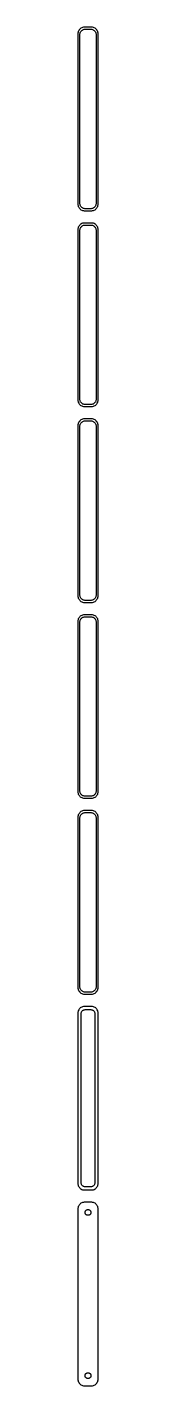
# Model space of a CAD drawing. Header units: metres. Extents: x -8 to 8, y 2093 to 4243.
# Drawn here: x -8 to 8, y 2093 to 3091 of the extents above; entities that cross this region are included whole.
import ezdxf

# ---------------------------------------------------------------- set-up
doc = ezdxf.new("R2010")
doc.units = ezdxf.units.M

msp = doc.modelspace()

# ---------------------------------------------------------------- linework, layer by layer
for p, q in [((-7.46057, 3087.13), (-7.5, 3086.5)), ((-7.34291, 3087.74), (-7.46057, 3087.13)), ((-7.14888, 3088.34), (-7.34291, 3087.74)), ((-6.88153, 3088.91), (-7.14888, 3088.34)), ((-6.54507, 3089.44), (-6.88153, 3088.91)), ((-6.14484, 3089.92), (-6.54507, 3089.44)), ((-5.68712, 3090.35), (-6.14484, 3089.92)), ((-5.96844, 3086.5), (-5.87433, 3086.99)), ((-5.87433, 3086.99), (-5.7191, 3087.47)), ((-5.7191, 3087.47), (-5.50522, 3087.93)), ((-5.17912, 3090.72), (-5.68712, 3090.35)), ((-5.50522, 3087.93), (-5.23605, 3088.35)), ((-5.23605, 3088.35), (-4.91586, 3088.74)), ((-4.62889, 3091.02), (-5.17912, 3090.72)), ((-4.91586, 3088.74), (-4.54968, 3089.08)), ((-4.04507, 3091.26), (-4.62889, 3091.02)), ((-4.54968, 3089.08), (-4.1433, 3089.38)), ((-4.1433, 3089.38), (-3.70311, 3089.62)), ((-3.4369, 3091.41), (-4.04507, 3091.26)), ((-3.70311, 3089.62), (-3.23605, 3089.8)), ((-2.81395, 3091.49), (-3.4369, 3091.41)), ((-3.23605, 3089.8), (-2.74951, 3089.93)), ((2.81395, 3091.49), (-2.81395, 3091.49)), ((-2.74951, 3089.93), (-2.25116, 3089.99)), ((-2.25116, 3089.99), (2.25116, 3089.99)), ((2.25116, 3089.99), (2.74951, 3089.93)), ((2.74951, 3089.93), (3.23605, 3089.8)), ((3.4369, 3091.41), (2.81395, 3091.49)), ((3.23605, 3089.8), (3.70311, 3089.62)), ((4.04507, 3091.26), (3.4369, 3091.41)), ((3.70311, 3089.62), (4.1433, 3089.38)), ((4.62889, 3091.02), (4.04507, 3091.26)), ((4.1433, 3089.38), (4.54968, 3089.08)), ((4.54968, 3089.08), (4.91586, 3088.74)), ((5.17912, 3090.72), (4.62889, 3091.02)), ((4.91586, 3088.74), (5.23605, 3088.35)), ((5.68712, 3090.35), (5.17912, 3090.72)), ((5.23605, 3088.35), (5.50522, 3087.93)), ((5.50522, 3087.93), (5.7191, 3087.47)), ((6.14484, 3089.92), (5.68712, 3090.35)), ((5.7191, 3087.47), (5.87433, 3086.99)), ((5.87433, 3086.99), (5.96844, 3086.5)), ((6.54507, 3089.44), (6.14484, 3089.92)), ((6.88153, 3088.91), (6.54507, 3089.44)), ((7.14888, 3088.34), (6.88153, 3088.91)), ((7.34291, 3087.74), (7.14888, 3088.34)), ((7.46057, 3087.13), (7.34291, 3087.74)), ((7.5, 3086.5), (7.46057, 3087.13)), ((-7.5, 3086.5), (-7.5, 2961.5)), ((-6, 3086), (-5.96844, 3086.5)), ((-6, 2962), (-6, 3086)), ((5.96844, 3086.5), (6, 3086)), ((6, 3086), (6, 2962)), ((7.5, 2961.5), (7.5, 3086.5)), ((-7.5, 2961.5), (-7.46057, 2960.87)), ((-7.46057, 2960.87), (-7.34291, 2960.26)), ((-7.34291, 2960.26), (-7.14888, 2959.66)), ((-7.14888, 2959.66), (-6.88153, 2959.09)), ((-6.88153, 2959.09), (-6.54507, 2958.56)), ((-6.54507, 2958.56), (-6.14484, 2958.08)), ((-6.14484, 2958.08), (-5.68712, 2957.65)), ((-5.96844, 2961.5), (-6, 2962)), ((-5.87433, 2961.01), (-5.96844, 2961.5)), ((-5.7191, 2960.53), (-5.87433, 2961.01)), ((-5.50522, 2960.07), (-5.7191, 2960.53)), ((-5.68712, 2957.65), (-5.17912, 2957.28)), ((-5.23605, 2959.65), (-5.50522, 2960.07)), ((-4.91586, 2959.26), (-5.23605, 2959.65)), ((-5.17912, 2957.28), (-4.62889, 2956.98)), ((-4.54968, 2958.92), (-4.91586, 2959.26)), ((-4.1433, 2958.62), (-4.54968, 2958.92)), ((-3.70311, 2958.38), (-4.1433, 2958.62)), ((-3.23605, 2958.2), (-3.70311, 2958.38)), ((-2.74951, 2958.07), (-3.23605, 2958.2)), ((-2.25116, 2958.01), (-2.74951, 2958.07)), ((2.25116, 2958.01), (-2.25116, 2958.01)), ((2.74951, 2958.07), (2.25116, 2958.01)), ((3.23605, 2958.2), (2.74951, 2958.07)), ((3.70311, 2958.38), (3.23605, 2958.2)), ((4.1433, 2958.62), (3.70311, 2958.38)), ((4.54968, 2958.92), (4.1433, 2958.62)), ((4.91586, 2959.26), (4.54968, 2958.92)), ((4.62889, 2956.98), (5.17912, 2957.28)), ((5.23605, 2959.65), (4.91586, 2959.26)), ((5.17912, 2957.28), (5.68712, 2957.65)), ((5.50522, 2960.07), (5.23605, 2959.65)), ((5.7191, 2960.53), (5.50522, 2960.07)), ((5.68712, 2957.65), (6.14484, 2958.08)), ((5.87433, 2961.01), (5.7191, 2960.53)), ((5.96844, 2961.5), (5.87433, 2961.01)), ((6, 2962), (5.96844, 2961.5)), ((6.14484, 2958.08), (6.54507, 2958.56)), ((6.54507, 2958.56), (6.88153, 2959.09)), ((6.88153, 2959.09), (7.14888, 2959.66)), ((7.14888, 2959.66), (7.34291, 2960.26)), ((7.34291, 2960.26), (7.46057, 2960.87)), ((7.46057, 2960.87), (7.5, 2961.5)), ((-4.62889, 2947.02), (-5.17912, 2946.72)), ((-4.62889, 2956.98), (-4.04507, 2956.74)), ((-4.04507, 2947.26), (-4.62889, 2947.02)), ((-4.04507, 2956.74), (-3.4369, 2956.59)), ((-3.4369, 2947.41), (-4.04507, 2947.26)), ((-3.4369, 2956.59), (-2.81395, 2956.51)), ((-2.81395, 2947.49), (-3.4369, 2947.41)), ((-2.81395, 2956.51), (2.81395, 2956.51)), ((2.81395, 2947.49), (-2.81395, 2947.49)), ((2.81395, 2956.51), (3.4369, 2956.59)), ((3.4369, 2947.41), (2.81395, 2947.49)), ((3.4369, 2956.59), (4.04507, 2956.74)), ((4.04507, 2947.26), (3.4369, 2947.41)), ((4.04507, 2956.74), (4.62889, 2956.98)), ((4.62889, 2947.02), (4.04507, 2947.26)), ((5.17912, 2946.72), (4.62889, 2947.02)), ((-7.46057, 2943.13), (-7.5, 2942.5)), ((-7.5, 2942.5), (-7.5, 2817.5)), ((-7.34291, 2943.74), (-7.46057, 2943.13)), ((-7.14888, 2944.34), (-7.34291, 2943.74)), ((-6.88153, 2944.91), (-7.14888, 2944.34)), ((-6.54507, 2945.44), (-6.88153, 2944.91)), ((-6.14484, 2945.92), (-6.54507, 2945.44)), ((-5.68712, 2946.35), (-6.14484, 2945.92)), ((-6, 2942), (-5.96844, 2942.5)), ((-6, 2818), (-6, 2942)), ((-5.96844, 2942.5), (-5.87433, 2942.99)), ((-5.87433, 2942.99), (-5.7191, 2943.47)), ((-5.7191, 2943.47), (-5.50522, 2943.93)), ((-5.17912, 2946.72), (-5.68712, 2946.35)), ((-5.50522, 2943.93), (-5.23605, 2944.35)), ((-5.23605, 2944.35), (-4.91586, 2944.74)), ((-4.91586, 2944.74), (-4.54968, 2945.08)), ((-4.54968, 2945.08), (-4.1433, 2945.38)), ((-4.1433, 2945.38), (-3.70311, 2945.62)), ((-3.70311, 2945.62), (-3.23605, 2945.8)), ((-3.23605, 2945.8), (-2.74951, 2945.93)), ((-2.74951, 2945.93), (-2.25116, 2945.99)), ((-2.25116, 2945.99), (2.25116, 2945.99)), ((2.25116, 2945.99), (2.74951, 2945.93)), ((2.74951, 2945.93), (3.23605, 2945.8)), ((3.23605, 2945.8), (3.70311, 2945.62)), ((3.70311, 2945.62), (4.1433, 2945.38)), ((4.1433, 2945.38), (4.54968, 2945.08)), ((4.54968, 2945.08), (4.91586, 2944.74)), ((4.91586, 2944.74), (5.23605, 2944.35)), ((5.68712, 2946.35), (5.17912, 2946.72)), ((5.23605, 2944.35), (5.50522, 2943.93)), ((5.50522, 2943.93), (5.7191, 2943.47)), ((6.14484, 2945.92), (5.68712, 2946.35)), ((5.7191, 2943.47), (5.87433, 2942.99)), ((5.87433, 2942.99), (5.96844, 2942.5)), ((5.96844, 2942.5), (6, 2942)), ((6, 2942), (6, 2818)), ((6.54507, 2945.44), (6.14484, 2945.92)), ((6.88153, 2944.91), (6.54507, 2945.44)), ((7.14888, 2944.34), (6.88153, 2944.91)), ((7.34291, 2943.74), (7.14888, 2944.34)), ((7.46057, 2943.13), (7.34291, 2943.74)), ((7.5, 2942.5), (7.46057, 2943.13)), ((7.5, 2817.5), (7.5, 2942.5)), ((-7.5, 2817.5), (-7.46057, 2816.87)), ((-5.96844, 2817.5), (-6, 2818)), ((-5.87433, 2817.01), (-5.96844, 2817.5)), ((5.96844, 2817.5), (5.87433, 2817.01)), ((6, 2818), (5.96844, 2817.5)), ((7.46057, 2816.87), (7.5, 2817.5)), ((-7.46057, 2816.87), (-7.34291, 2816.26)), ((-7.34291, 2816.26), (-7.14888, 2815.66)), ((-7.14888, 2815.66), (-6.88153, 2815.09)), ((-6.88153, 2815.09), (-6.54507, 2814.56)), ((-6.54507, 2814.56), (-6.14484, 2814.08)), ((-6.14484, 2814.08), (-5.68712, 2813.65)), ((-5.7191, 2816.53), (-5.87433, 2817.01)), ((-5.50522, 2816.07), (-5.7191, 2816.53)), ((-5.68712, 2813.65), (-5.17912, 2813.28)), ((-5.23605, 2815.65), (-5.50522, 2816.07)), ((-4.91586, 2815.26), (-5.23605, 2815.65)), ((-5.17912, 2813.28), (-4.62889, 2812.98)), ((-4.54968, 2814.92), (-4.91586, 2815.26)), ((-4.62889, 2812.98), (-4.04507, 2812.74)), ((-4.1433, 2814.62), (-4.54968, 2814.92)), ((-3.70311, 2814.38), (-4.1433, 2814.62)), ((-4.04507, 2812.74), (-3.4369, 2812.59)), ((-3.23605, 2814.2), (-3.70311, 2814.38)), ((-3.4369, 2812.59), (-2.81395, 2812.51)), ((-2.74951, 2814.07), (-3.23605, 2814.2)), ((-2.81395, 2812.51), (2.81395, 2812.51)), ((-2.25116, 2814.01), (-2.74951, 2814.07)), ((2.25116, 2814.01), (-2.25116, 2814.01)), ((2.74951, 2814.07), (2.25116, 2814.01)), ((3.23605, 2814.2), (2.74951, 2814.07)), ((2.81395, 2812.51), (3.4369, 2812.59)), ((3.70311, 2814.38), (3.23605, 2814.2)), ((3.4369, 2812.59), (4.04507, 2812.74)), ((4.1433, 2814.62), (3.70311, 2814.38)), ((4.04507, 2812.74), (4.62889, 2812.98)), ((4.54968, 2814.92), (4.1433, 2814.62)), ((4.91586, 2815.26), (4.54968, 2814.92)), ((4.62889, 2812.98), (5.17912, 2813.28)), ((5.23605, 2815.65), (4.91586, 2815.26)), ((5.17912, 2813.28), (5.68712, 2813.65)), ((5.50522, 2816.07), (5.23605, 2815.65)), ((5.7191, 2816.53), (5.50522, 2816.07)), ((5.68712, 2813.65), (6.14484, 2814.08)), ((5.87433, 2817.01), (5.7191, 2816.53)), ((6.14484, 2814.08), (6.54507, 2814.56)), ((6.54507, 2814.56), (6.88153, 2815.09)), ((6.88153, 2815.09), (7.14888, 2815.66)), ((7.14888, 2815.66), (7.34291, 2816.26)), ((7.34291, 2816.26), (7.46057, 2816.87)), ((-7.46057, 2799.13), (-7.5, 2798.5)), ((-7.5, 2798.5), (-7.5, 2673.5)), ((-7.34291, 2799.74), (-7.46057, 2799.13)), ((-7.14888, 2800.34), (-7.34291, 2799.74)), ((-6.88153, 2800.91), (-7.14888, 2800.34)), ((-6.54507, 2801.44), (-6.88153, 2800.91)), ((-6.14484, 2801.92), (-6.54507, 2801.44)), ((-5.68712, 2802.35), (-6.14484, 2801.92)), ((-6, 2798), (-5.96844, 2798.5)), ((-6, 2674), (-6, 2798)), ((-5.96844, 2798.5), (-5.87433, 2798.99)), ((-5.87433, 2798.99), (-5.7191, 2799.47)), ((-5.7191, 2799.47), (-5.50522, 2799.93)), ((-5.17912, 2802.72), (-5.68712, 2802.35)), ((-5.50522, 2799.93), (-5.23605, 2800.35)), ((-5.23605, 2800.35), (-4.91586, 2800.74)), ((-4.62889, 2803.02), (-5.17912, 2802.72)), ((-4.91586, 2800.74), (-4.54968, 2801.08)), ((-4.04507, 2803.26), (-4.62889, 2803.02)), ((-4.54968, 2801.08), (-4.1433, 2801.38)), ((-4.1433, 2801.38), (-3.70311, 2801.62)), ((-3.4369, 2803.41), (-4.04507, 2803.26)), ((-3.70311, 2801.62), (-3.23605, 2801.8)), ((-2.81395, 2803.49), (-3.4369, 2803.41)), ((-3.23605, 2801.8), (-2.74951, 2801.93)), ((2.81395, 2803.49), (-2.81395, 2803.49)), ((-2.74951, 2801.93), (-2.25116, 2801.99)), ((-2.25116, 2801.99), (2.25116, 2801.99)), ((2.25116, 2801.99), (2.74951, 2801.93)), ((2.74951, 2801.93), (3.23605, 2801.8)), ((3.4369, 2803.41), (2.81395, 2803.49)), ((3.23605, 2801.8), (3.70311, 2801.62)), ((4.04507, 2803.26), (3.4369, 2803.41)), ((3.70311, 2801.62), (4.1433, 2801.38)), ((4.62889, 2803.02), (4.04507, 2803.26)), ((4.1433, 2801.38), (4.54968, 2801.08)), ((4.54968, 2801.08), (4.91586, 2800.74)), ((5.17912, 2802.72), (4.62889, 2803.02)), ((4.91586, 2800.74), (5.23605, 2800.35)), ((5.68712, 2802.35), (5.17912, 2802.72)), ((5.23605, 2800.35), (5.50522, 2799.93)), ((5.50522, 2799.93), (5.7191, 2799.47)), ((6.14484, 2801.92), (5.68712, 2802.35)), ((5.7191, 2799.47), (5.87433, 2798.99)), ((5.87433, 2798.99), (5.96844, 2798.5)), ((5.96844, 2798.5), (6, 2798)), ((6, 2798), (6, 2674)), ((6.54507, 2801.44), (6.14484, 2801.92)), ((6.88153, 2800.91), (6.54507, 2801.44)), ((7.14888, 2800.34), (6.88153, 2800.91)), ((7.34291, 2799.74), (7.14888, 2800.34)), ((7.46057, 2799.13), (7.34291, 2799.74)), ((7.5, 2798.5), (7.46057, 2799.13)), ((7.5, 2673.5), (7.5, 2798.5)), ((-7.5, 2673.5), (-7.46057, 2672.87)), ((-7.46057, 2672.87), (-7.34291, 2672.26)), ((-7.34291, 2672.26), (-7.14888, 2671.66)), ((-7.14888, 2671.66), (-6.88153, 2671.09)), ((-6.88153, 2671.09), (-6.54507, 2670.56)), ((-6.54507, 2670.56), (-6.14484, 2670.08)), ((-6.14484, 2670.08), (-5.68712, 2669.65)), ((-5.96844, 2673.5), (-6, 2674)), ((-5.87433, 2673.01), (-5.96844, 2673.5)), ((-5.7191, 2672.53), (-5.87433, 2673.01)), ((-5.50522, 2672.07), (-5.7191, 2672.53)), ((-5.68712, 2669.65), (-5.17912, 2669.28)), ((-5.23605, 2671.65), (-5.50522, 2672.07)), ((-4.91586, 2671.26), (-5.23605, 2671.65)), ((-5.17912, 2669.28), (-4.62889, 2668.98)), ((-4.54968, 2670.92), (-4.91586, 2671.26)), ((-4.62889, 2668.98), (-4.04507, 2668.74)), ((-4.1433, 2670.62), (-4.54968, 2670.92)), ((-3.70311, 2670.38), (-4.1433, 2670.62)), ((-4.04507, 2668.74), (-3.4369, 2668.59)), ((-3.23605, 2670.2), (-3.70311, 2670.38)), ((-3.4369, 2668.59), (-2.81395, 2668.51)), ((-2.74951, 2670.07), (-3.23605, 2670.2)), ((-2.81395, 2668.51), (2.81395, 2668.51)), ((-2.25116, 2670.01), (-2.74951, 2670.07)), ((2.25116, 2670.01), (-2.25116, 2670.01)), ((2.74951, 2670.07), (2.25116, 2670.01)), ((3.23605, 2670.2), (2.74951, 2670.07)), ((2.81395, 2668.51), (3.4369, 2668.59)), ((3.70311, 2670.38), (3.23605, 2670.2)), ((3.4369, 2668.59), (4.04507, 2668.74)), ((4.1433, 2670.62), (3.70311, 2670.38)), ((4.04507, 2668.74), (4.62889, 2668.98)), ((4.54968, 2670.92), (4.1433, 2670.62)), ((4.91586, 2671.26), (4.54968, 2670.92)), ((4.62889, 2668.98), (5.17912, 2669.28)), ((5.23605, 2671.65), (4.91586, 2671.26)), ((5.17912, 2669.28), (5.68712, 2669.65)), ((5.50522, 2672.07), (5.23605, 2671.65)), ((5.7191, 2672.53), (5.50522, 2672.07)), ((5.68712, 2669.65), (6.14484, 2670.08)), ((5.87433, 2673.01), (5.7191, 2672.53)), ((5.96844, 2673.5), (5.87433, 2673.01)), ((6, 2674), (5.96844, 2673.5)), ((6.14484, 2670.08), (6.54507, 2670.56)), ((6.54507, 2670.56), (6.88153, 2671.09)), ((6.88153, 2671.09), (7.14888, 2671.66)), ((7.14888, 2671.66), (7.34291, 2672.26)), ((7.34291, 2672.26), (7.46057, 2672.87)), ((7.46057, 2672.87), (7.5, 2673.5)), ((-6.54507, 2657.44), (-6.88153, 2656.91)), ((-6.14484, 2657.92), (-6.54507, 2657.44)), ((-5.68712, 2658.35), (-6.14484, 2657.92)), ((-5.17912, 2658.72), (-5.68712, 2658.35)), ((-4.62889, 2659.02), (-5.17912, 2658.72)), ((-4.04507, 2659.26), (-4.62889, 2659.02)), ((-4.54968, 2657.08), (-4.1433, 2657.38)), ((-4.1433, 2657.38), (-3.70311, 2657.62)), ((-3.4369, 2659.41), (-4.04507, 2659.26)), ((-3.70311, 2657.62), (-3.23605, 2657.8)), ((-2.81395, 2659.49), (-3.4369, 2659.41)), ((-3.23605, 2657.8), (-2.74951, 2657.93)), ((2.81395, 2659.49), (-2.81395, 2659.49)), ((-2.74951, 2657.93), (-2.25116, 2657.99)), ((-2.25116, 2657.99), (2.25116, 2657.99)), ((2.25116, 2657.99), (2.74951, 2657.93)), ((2.74951, 2657.93), (3.23605, 2657.8)), ((3.4369, 2659.41), (2.81395, 2659.49)), ((3.23605, 2657.8), (3.70311, 2657.62)), ((4.04507, 2659.26), (3.4369, 2659.41)), ((3.70311, 2657.62), (4.1433, 2657.38)), ((4.62889, 2659.02), (4.04507, 2659.26)), ((4.1433, 2657.38), (4.54968, 2657.08)), ((5.17912, 2658.72), (4.62889, 2659.02)), ((5.68712, 2658.35), (5.17912, 2658.72)), ((6.14484, 2657.92), (5.68712, 2658.35)), ((6.54507, 2657.44), (6.14484, 2657.92)), ((6.88153, 2656.91), (6.54507, 2657.44)), ((-7.46057, 2655.13), (-7.5, 2654.5)), ((-7.5, 2654.5), (-7.5, 2529.5)), ((-7.34291, 2655.74), (-7.46057, 2655.13)), ((-7.14888, 2656.34), (-7.34291, 2655.74)), ((-6.88153, 2656.91), (-7.14888, 2656.34)), ((-6, 2654), (-5.96844, 2654.5)), ((-6, 2530), (-6, 2654)), ((-5.96844, 2654.5), (-5.87433, 2654.99)), ((-5.87433, 2654.99), (-5.7191, 2655.47)), ((-5.7191, 2655.47), (-5.50522, 2655.93)), ((-5.50522, 2655.93), (-5.23605, 2656.35)), ((-5.23605, 2656.35), (-4.91586, 2656.74)), ((-4.91586, 2656.74), (-4.54968, 2657.08)), ((4.54968, 2657.08), (4.91586, 2656.74)), ((4.91586, 2656.74), (5.23605, 2656.35)), ((5.23605, 2656.35), (5.50522, 2655.93)), ((5.50522, 2655.93), (5.7191, 2655.47)), ((5.7191, 2655.47), (5.87433, 2654.99)), ((5.87433, 2654.99), (5.96844, 2654.5)), ((5.96844, 2654.5), (6, 2654)), ((6, 2654), (6, 2530)), ((7.14888, 2656.34), (6.88153, 2656.91)), ((7.34291, 2655.74), (7.14888, 2656.34)), ((7.46057, 2655.13), (7.34291, 2655.74)), ((7.5, 2654.5), (7.46057, 2655.13)), ((7.5, 2529.5), (7.5, 2654.5)), ((-7.5, 2529.5), (-7.46057, 2528.87)), ((-7.46057, 2528.87), (-7.34291, 2528.26)), ((-7.34291, 2528.26), (-7.14888, 2527.66)), ((-7.14888, 2527.66), (-6.88153, 2527.09)), ((-5.96844, 2529.5), (-6, 2530)), ((-5.87433, 2529.01), (-5.96844, 2529.5)), ((-5.7191, 2528.53), (-5.87433, 2529.01)), ((-5.50522, 2528.07), (-5.7191, 2528.53)), ((-5.23605, 2527.65), (-5.50522, 2528.07)), ((-4.91586, 2527.26), (-5.23605, 2527.65)), ((5.23605, 2527.65), (4.91586, 2527.26)), ((5.50522, 2528.07), (5.23605, 2527.65)), ((5.7191, 2528.53), (5.50522, 2528.07)), ((5.87433, 2529.01), (5.7191, 2528.53)), ((5.96844, 2529.5), (5.87433, 2529.01)), ((6, 2530), (5.96844, 2529.5)), ((6.88153, 2527.09), (7.14888, 2527.66)), ((7.14888, 2527.66), (7.34291, 2528.26)), ((7.34291, 2528.26), (7.46057, 2528.87)), ((7.46057, 2528.87), (7.5, 2529.5)), ((-6.88153, 2527.09), (-6.54507, 2526.56)), ((-6.54507, 2526.56), (-6.14484, 2526.08)), ((-6.14484, 2526.08), (-5.68712, 2525.65)), ((-5.68712, 2525.65), (-5.17912, 2525.28)), ((-5.17912, 2525.28), (-4.62889, 2524.98)), ((-4.54968, 2526.92), (-4.91586, 2527.26)), ((-4.62889, 2524.98), (-4.04507, 2524.74)), ((-4.1433, 2526.62), (-4.54968, 2526.92)), ((-3.70311, 2526.38), (-4.1433, 2526.62)), ((-4.04507, 2524.74), (-3.4369, 2524.59)), ((-3.23605, 2526.2), (-3.70311, 2526.38)), ((-3.4369, 2524.59), (-2.81395, 2524.51)), ((-2.74951, 2526.07), (-3.23605, 2526.2)), ((-2.81395, 2524.51), (2.81395, 2524.51)), ((-2.25116, 2526.01), (-2.74951, 2526.07)), ((2.25116, 2526.01), (-2.25116, 2526.01)), ((2.74951, 2526.07), (2.25116, 2526.01)), ((3.23605, 2526.2), (2.74951, 2526.07)), ((2.81395, 2524.51), (3.4369, 2524.59)), ((3.70311, 2526.38), (3.23605, 2526.2)), ((3.4369, 2524.59), (4.04507, 2524.74)), ((4.1433, 2526.62), (3.70311, 2526.38)), ((4.04507, 2524.74), (4.62889, 2524.98)), ((4.54968, 2526.92), (4.1433, 2526.62)), ((4.91586, 2527.26), (4.54968, 2526.92)), ((4.62889, 2524.98), (5.17912, 2525.28)), ((5.17912, 2525.28), (5.68712, 2525.65)), ((5.68712, 2525.65), (6.14484, 2526.08)), ((6.14484, 2526.08), (6.54507, 2526.56)), ((6.54507, 2526.56), (6.88153, 2527.09)), ((-7.46057, 2511.13), (-7.5, 2510.5)), ((-7.5, 2510.5), (-7.5, 2385.5)), ((-7.34291, 2511.74), (-7.46057, 2511.13)), ((-7.14888, 2512.34), (-7.34291, 2511.74)), ((-6.88153, 2512.91), (-7.14888, 2512.34)), ((-6.54507, 2513.44), (-6.88153, 2512.91)), ((-6.14484, 2513.92), (-6.54507, 2513.44)), ((-5.68712, 2514.35), (-6.14484, 2513.92)), ((-6, 2510), (-5.96844, 2510.5)), ((-6, 2386), (-6, 2510)), ((-5.96844, 2510.5), (-5.87433, 2510.99)), ((-5.87433, 2510.99), (-5.7191, 2511.47)), ((-5.7191, 2511.47), (-5.50522, 2511.93)), ((-5.17912, 2514.72), (-5.68712, 2514.35)), ((-5.50522, 2511.93), (-5.23605, 2512.35)), ((-5.23605, 2512.35), (-4.91586, 2512.74)), ((-4.62889, 2515.02), (-5.17912, 2514.72)), ((-4.91586, 2512.74), (-4.54968, 2513.08)), ((-4.04507, 2515.26), (-4.62889, 2515.02)), ((-4.54968, 2513.08), (-4.1433, 2513.38)), ((-4.1433, 2513.38), (-3.70311, 2513.62)), ((-3.4369, 2515.41), (-4.04507, 2515.26)), ((-3.70311, 2513.62), (-3.23605, 2513.8)), ((-2.81395, 2515.49), (-3.4369, 2515.41)), ((-3.23605, 2513.8), (-2.74951, 2513.93)), ((2.81395, 2515.49), (-2.81395, 2515.49)), ((-2.74951, 2513.93), (-2.25116, 2513.99)), ((-2.25116, 2513.99), (2.25116, 2513.99)), ((2.25116, 2513.99), (2.74951, 2513.93)), ((2.74951, 2513.93), (3.23605, 2513.8)), ((3.4369, 2515.41), (2.81395, 2515.49)), ((3.23605, 2513.8), (3.70311, 2513.62)), ((4.04507, 2515.26), (3.4369, 2515.41)), ((3.70311, 2513.62), (4.1433, 2513.38)), ((4.62889, 2515.02), (4.04507, 2515.26)), ((4.1433, 2513.38), (4.54968, 2513.08)), ((4.54968, 2513.08), (4.91586, 2512.74)), ((5.17912, 2514.72), (4.62889, 2515.02)), ((4.91586, 2512.74), (5.23605, 2512.35)), ((5.68712, 2514.35), (5.17912, 2514.72)), ((5.23605, 2512.35), (5.50522, 2511.93)), ((5.50522, 2511.93), (5.7191, 2511.47)), ((6.14484, 2513.92), (5.68712, 2514.35)), ((5.7191, 2511.47), (5.87433, 2510.99)), ((5.87433, 2510.99), (5.96844, 2510.5)), ((5.96844, 2510.5), (6, 2510)), ((6, 2510), (6, 2386)), ((6.54507, 2513.44), (6.14484, 2513.92)), ((6.88153, 2512.91), (6.54507, 2513.44)), ((7.14888, 2512.34), (6.88153, 2512.91)), ((7.34291, 2511.74), (7.14888, 2512.34)), ((7.46057, 2511.13), (7.34291, 2511.74)), ((7.5, 2510.5), (7.46057, 2511.13)), ((7.5, 2385.5), (7.5, 2510.5)), ((-7.5, 2385.5), (-7.46057, 2384.87)), ((-7.46057, 2384.87), (-7.34291, 2384.26)), ((-7.34291, 2384.26), (-7.14888, 2383.66)), ((-7.14888, 2383.66), (-6.88153, 2383.09)), ((-6.88153, 2383.09), (-6.54507, 2382.56)), ((-6.54507, 2382.56), (-6.14484, 2382.08)), ((-6.14484, 2382.08), (-5.68712, 2381.65)), ((-5.96844, 2385.5), (-6, 2386)), ((-5.87433, 2385.01), (-5.96844, 2385.5)), ((-5.7191, 2384.53), (-5.87433, 2385.01)), ((-5.50522, 2384.07), (-5.7191, 2384.53)), ((-5.68712, 2381.65), (-5.17912, 2381.28)), ((-5.23605, 2383.65), (-5.50522, 2384.07)), ((-4.91586, 2383.26), (-5.23605, 2383.65)), ((-5.17912, 2381.28), (-4.62889, 2380.98)), ((-4.54968, 2382.92), (-4.91586, 2383.26)), ((-4.62889, 2380.98), (-4.04507, 2380.74)), ((-4.1433, 2382.62), (-4.54968, 2382.92)), ((-3.70311, 2382.38), (-4.1433, 2382.62)), ((-4.04507, 2380.74), (-3.4369, 2380.59)), ((-3.23605, 2382.2), (-3.70311, 2382.38)), ((-3.4369, 2380.59), (-2.81395, 2380.51)), ((-2.74951, 2382.07), (-3.23605, 2382.2)), ((-2.81395, 2380.51), (2.81395, 2380.51)), ((-2.25116, 2382.01), (-2.74951, 2382.07)), ((2.25116, 2382.01), (-2.25116, 2382.01)), ((2.74951, 2382.07), (2.25116, 2382.01)), ((3.23605, 2382.2), (2.74951, 2382.07)), ((2.81395, 2380.51), (3.4369, 2380.59)), ((3.70311, 2382.38), (3.23605, 2382.2)), ((3.4369, 2380.59), (4.04507, 2380.74)), ((4.1433, 2382.62), (3.70311, 2382.38)), ((4.04507, 2380.74), (4.62889, 2380.98)), ((4.54968, 2382.92), (4.1433, 2382.62)), ((4.91586, 2383.26), (4.54968, 2382.92)), ((4.62889, 2380.98), (5.17912, 2381.28)), ((5.23605, 2383.65), (4.91586, 2383.26)), ((5.17912, 2381.28), (5.68712, 2381.65)), ((5.50522, 2384.07), (5.23605, 2383.65)), ((5.7191, 2384.53), (5.50522, 2384.07)), ((5.68712, 2381.65), (6.14484, 2382.08)), ((5.87433, 2385.01), (5.7191, 2384.53)), ((5.96844, 2385.5), (5.87433, 2385.01)), ((6, 2386), (5.96844, 2385.5)), ((6.14484, 2382.08), (6.54507, 2382.56)), ((6.54507, 2382.56), (6.88153, 2383.09)), ((6.88153, 2383.09), (7.14888, 2383.66)), ((7.14888, 2383.66), (7.34291, 2384.26)), ((7.34291, 2384.26), (7.46057, 2384.87)), ((7.46057, 2384.87), (7.5, 2385.5)), ((-7.34291, 2367.74), (-7.46057, 2367.13)), ((-7.14888, 2368.34), (-7.34291, 2367.74)), ((-6.88153, 2368.91), (-7.14888, 2368.34)), ((-6.54507, 2369.44), (-6.88153, 2368.91)), ((-6.14484, 2369.92), (-6.54507, 2369.44)), ((-5.68712, 2370.35), (-6.14484, 2369.92)), ((-5.17912, 2370.72), (-5.68712, 2370.35)), ((-4.62889, 2371.02), (-5.17912, 2370.72)), ((-4.72786, 2367.5), (-4.5184, 2367.83)), ((-4.04507, 2371.26), (-4.62889, 2371.02)), ((-4.5184, 2367.83), (-4.26921, 2368.13)), ((-4.26921, 2368.13), (-3.98424, 2368.4)), ((-3.4369, 2371.41), (-4.04507, 2371.26)), ((-3.98424, 2368.4), (-3.66798, 2368.63)), ((-3.66798, 2368.63), (-3.32541, 2368.82)), ((-2.81395, 2371.49), (-3.4369, 2371.41)), ((-3.32541, 2368.82), (-2.96194, 2368.96)), ((-2.96194, 2368.96), (-2.5833, 2369.06)), ((2.81395, 2371.49), (-2.81395, 2371.49)), ((-2.5833, 2369.06), (-2.19545, 2369.11)), ((-2.19545, 2369.11), (2.19545, 2369.11)), ((2.19545, 2369.11), (2.5833, 2369.06)), ((2.5833, 2369.06), (2.96194, 2368.96)), ((3.4369, 2371.41), (2.81395, 2371.49)), ((2.96194, 2368.96), (3.32541, 2368.82)), ((3.32541, 2368.82), (3.66798, 2368.63)), ((4.04507, 2371.26), (3.4369, 2371.41)), ((3.66798, 2368.63), (3.98424, 2368.4)), ((3.98424, 2368.4), (4.26921, 2368.13)), ((4.62889, 2371.02), (4.04507, 2371.26)), ((4.26921, 2368.13), (4.5184, 2367.83)), ((4.5184, 2367.83), (4.72786, 2367.5)), ((5.17912, 2370.72), (4.62889, 2371.02)), ((5.68712, 2370.35), (5.17912, 2370.72)), ((6.14484, 2369.92), (5.68712, 2370.35)), ((6.54507, 2369.44), (6.14484, 2369.92)), ((6.88153, 2368.91), (6.54507, 2369.44)), ((7.14888, 2368.34), (6.88153, 2368.91)), ((7.34291, 2367.74), (7.14888, 2368.34)), ((7.46057, 2367.13), (7.34291, 2367.74)), ((-7.46057, 2367.13), (-7.5, 2366.5)), ((-7.5, 2366.5), (-7.5, 2241.5)), ((-5.11292, 2366), (-5.08836, 2366.39)), ((-5.11292, 2242), (-5.11292, 2366)), ((-5.08836, 2366.39), (-5.01512, 2366.77)), ((-5.01512, 2366.77), (-4.89432, 2367.15)), ((-4.89432, 2367.15), (-4.72786, 2367.5)), ((4.72786, 2367.5), (4.89432, 2367.15)), ((4.89432, 2367.15), (5.01512, 2366.77)), ((5.01512, 2366.77), (5.08836, 2366.39)), ((5.08836, 2366.39), (5.11292, 2366)), ((5.11292, 2366), (5.11292, 2242)), ((7.5, 2366.5), (7.46057, 2367.13)), ((7.5, 2241.5), (7.5, 2366.5)), ((-7.5, 2241.5), (-7.46057, 2240.87)), ((-7.46057, 2240.87), (-7.34291, 2240.26)), ((-7.34291, 2240.26), (-7.14888, 2239.66)), ((-7.14888, 2239.66), (-6.88153, 2239.09)), ((-6.88153, 2239.09), (-6.54507, 2238.56)), ((-6.54507, 2238.56), (-6.14484, 2238.08)), ((-6.14484, 2238.08), (-5.68712, 2237.65)), ((-5.08836, 2241.61), (-5.11292, 2242)), ((-5.01512, 2241.23), (-5.08836, 2241.61)), ((-4.89432, 2240.85), (-5.01512, 2241.23)), ((-4.72786, 2240.5), (-4.89432, 2240.85)), ((-4.5184, 2240.17), (-4.72786, 2240.5)), ((-4.26921, 2239.87), (-4.5184, 2240.17)), ((-3.98424, 2239.6), (-4.26921, 2239.87)), ((-3.66798, 2239.37), (-3.98424, 2239.6)), ((-3.32541, 2239.18), (-3.66798, 2239.37)), ((-2.96194, 2239.04), (-3.32541, 2239.18)), ((-2.5833, 2238.94), (-2.96194, 2239.04)), ((-2.19545, 2238.89), (-2.5833, 2238.94)), ((2.19545, 2238.89), (-2.19545, 2238.89)), ((2.5833, 2238.94), (2.19545, 2238.89)), ((2.96194, 2239.04), (2.5833, 2238.94)), ((3.32541, 2239.18), (2.96194, 2239.04)), ((3.66798, 2239.37), (3.32541, 2239.18)), ((3.98424, 2239.6), (3.66798, 2239.37)), ((4.26921, 2239.87), (3.98424, 2239.6)), ((4.5184, 2240.17), (4.26921, 2239.87)), ((4.72786, 2240.5), (4.5184, 2240.17)), ((4.89432, 2240.85), (4.72786, 2240.5)), ((5.01512, 2241.23), (4.89432, 2240.85)), ((5.08836, 2241.61), (5.01512, 2241.23)), ((5.11292, 2242), (5.08836, 2241.61)), ((5.68712, 2237.65), (6.14484, 2238.08)), ((6.14484, 2238.08), (6.54507, 2238.56)), ((6.54507, 2238.56), (6.88153, 2239.09)), ((6.88153, 2239.09), (7.14888, 2239.66)), ((7.14888, 2239.66), (7.34291, 2240.26)), ((7.34291, 2240.26), (7.46057, 2240.87)), ((7.46057, 2240.87), (7.5, 2241.5)), ((-5.68712, 2237.65), (-5.17912, 2237.28)), ((-5.17912, 2237.28), (-4.62889, 2236.98)), ((-4.62889, 2236.98), (-4.04507, 2236.74)), ((-4.04507, 2236.74), (-3.4369, 2236.59)), ((-3.4369, 2236.59), (-2.81395, 2236.51)), ((-2.81395, 2236.51), (2.81395, 2236.51)), ((2.81395, 2236.51), (3.4369, 2236.59)), ((3.4369, 2236.59), (4.04507, 2236.74)), ((4.04507, 2236.74), (4.62889, 2236.98)), ((4.62889, 2236.98), (5.17912, 2237.28)), ((5.17912, 2237.28), (5.68712, 2237.65)), ((-7.46057, 2223.13), (-7.5, 2222.5)), ((-7.5, 2222.5), (-7.5, 2097.5)), ((-7.34291, 2223.74), (-7.46057, 2223.13)), ((-7.14888, 2224.34), (-7.34291, 2223.74)), ((-6.88153, 2224.91), (-7.14888, 2224.34)), ((-6.54507, 2225.44), (-6.88153, 2224.91)), ((-6.14484, 2225.92), (-6.54507, 2225.44)), ((-5.68712, 2226.35), (-6.14484, 2225.92)), ((-5.17912, 2226.72), (-5.68712, 2226.35)), ((-4.62889, 2227.02), (-5.17912, 2226.72)), ((-4.04507, 2227.26), (-4.62889, 2227.02)), ((-3.4369, 2227.41), (-4.04507, 2227.26)), ((-2.81395, 2227.49), (-3.4369, 2227.41)), ((2.81395, 2227.49), (-2.81395, 2227.49)), ((-2.13528, 2220), (-2.11845, 2220.27)), ((-2.11845, 2219.73), (-2.13528, 2220)), ((-2.11845, 2220.27), (-2.06821, 2220.53)), ((-2.06821, 2219.47), (-2.11845, 2219.73)), ((-2.06821, 2220.53), (-1.98534, 2220.79)), ((-1.98534, 2219.21), (-2.06821, 2219.47)), ((-1.98534, 2220.79), (-1.87117, 2221.03)), ((-1.87117, 2218.97), (-1.98534, 2219.21)), ((-1.87117, 2221.03), (-1.72748, 2221.26)), ((-1.72748, 2218.74), (-1.87117, 2218.97)), ((-1.72748, 2221.26), (-1.55655, 2221.46)), ((-1.55655, 2218.54), (-1.72748, 2218.74)), ((-1.55655, 2221.46), (-1.36108, 2221.65)), ((-1.36108, 2218.35), (-1.55655, 2218.54)), ((-1.36108, 2221.65), (-1.14413, 2221.8)), ((-1.14413, 2218.2), (-1.36108, 2218.35)), ((-1.14413, 2221.8), (-0.90915, 2221.93)), ((-0.90915, 2218.07), (-1.14413, 2218.2)), ((-0.90915, 2221.93), (-0.65984, 2222.03)), ((-0.65984, 2217.97), (-0.90915, 2218.07)), ((-0.65984, 2222.03), (-0.4001, 2222.1)), ((-0.4001, 2217.9), (-0.65984, 2217.97)), ((-0.4001, 2222.1), (-0.13406, 2222.13)), ((-0.13406, 2217.87), (-0.4001, 2217.9)), ((-0.13406, 2222.13), (0.13406, 2222.13)), ((0.13406, 2217.87), (-0.13406, 2217.87)), ((0.13406, 2222.13), (0.4001, 2222.1)), ((0.4001, 2217.9), (0.13406, 2217.87)), ((0.4001, 2222.1), (0.65984, 2222.03)), ((0.65984, 2217.97), (0.4001, 2217.9)), ((0.65984, 2222.03), (0.90915, 2221.93)), ((0.90915, 2218.07), (0.65984, 2217.97)), ((0.90915, 2221.93), (1.14413, 2221.8)), ((1.14413, 2218.2), (0.90915, 2218.07)), ((1.14413, 2221.8), (1.36108, 2221.65)), ((1.36108, 2218.35), (1.14413, 2218.2)), ((1.36108, 2221.65), (1.55655, 2221.46)), ((1.55655, 2218.54), (1.36108, 2218.35)), ((1.55655, 2221.46), (1.72748, 2221.26)), ((1.72748, 2218.74), (1.55655, 2218.54)), ((1.72748, 2221.26), (1.87117, 2221.03)), ((1.87117, 2218.97), (1.72748, 2218.74)), ((1.87117, 2221.03), (1.98534, 2220.79)), ((1.98534, 2219.21), (1.87117, 2218.97)), ((1.98534, 2220.79), (2.06821, 2220.53)), ((2.06821, 2219.47), (1.98534, 2219.21)), ((2.06821, 2220.53), (2.11845, 2220.27)), ((2.11845, 2219.73), (2.06821, 2219.47)), ((2.11845, 2220.27), (2.13528, 2220)), ((2.13528, 2220), (2.11845, 2219.73)), ((3.4369, 2227.41), (2.81395, 2227.49)), ((4.04507, 2227.26), (3.4369, 2227.41)), ((4.62889, 2227.02), (4.04507, 2227.26)), ((5.17912, 2226.72), (4.62889, 2227.02)), ((5.68712, 2226.35), (5.17912, 2226.72)), ((6.14484, 2225.92), (5.68712, 2226.35)), ((6.54507, 2225.44), (6.14484, 2225.92)), ((6.88153, 2224.91), (6.54507, 2225.44)), ((7.14888, 2224.34), (6.88153, 2224.91)), ((7.34291, 2223.74), (7.14888, 2224.34)), ((7.46057, 2223.13), (7.34291, 2223.74)), ((7.5, 2222.5), (7.46057, 2223.13)), ((7.5, 2097.5), (7.5, 2222.5)), ((-2.13528, 2100), (-2.11845, 2100.27)), ((-2.11845, 2099.73), (-2.13528, 2100)), ((-2.11845, 2100.27), (-2.06821, 2100.53)), ((-2.06821, 2099.47), (-2.11845, 2099.73)), ((-2.06821, 2100.53), (-1.98534, 2100.79)), ((-1.98534, 2099.21), (-2.06821, 2099.47)), ((-1.98534, 2100.79), (-1.87117, 2101.03)), ((-1.87117, 2098.97), (-1.98534, 2099.21)), ((-1.87117, 2101.03), (-1.72748, 2101.26)), ((-1.72748, 2098.74), (-1.87117, 2098.97)), ((-1.72748, 2101.26), (-1.55655, 2101.46)), ((-1.55655, 2098.54), (-1.72748, 2098.74)), ((-1.55655, 2101.46), (-1.36108, 2101.65)), ((-1.36108, 2098.35), (-1.55655, 2098.54)), ((-1.36108, 2101.65), (-1.14413, 2101.8)), ((-1.14413, 2098.2), (-1.36108, 2098.35)), ((-1.14413, 2101.8), (-0.90915, 2101.93)), ((-0.90915, 2098.07), (-1.14413, 2098.2)), ((-0.90915, 2101.93), (-0.65984, 2102.03)), ((-0.65984, 2097.97), (-0.90915, 2098.07)), ((-0.65984, 2102.03), (-0.4001, 2102.1)), ((-0.4001, 2097.9), (-0.65984, 2097.97)), ((-0.4001, 2102.1), (-0.13406, 2102.13)), ((-0.13406, 2097.87), (-0.4001, 2097.9)), ((-0.13406, 2102.13), (0.13406, 2102.13)), ((0.13406, 2097.87), (-0.13406, 2097.87)), ((0.13406, 2102.13), (0.4001, 2102.1)), ((0.4001, 2097.9), (0.13406, 2097.87)), ((0.4001, 2102.1), (0.65984, 2102.03)), ((0.65984, 2097.97), (0.4001, 2097.9)), ((0.65984, 2102.03), (0.90915, 2101.93)), ((0.90915, 2098.07), (0.65984, 2097.97)), ((0.90915, 2101.93), (1.14413, 2101.8)), ((1.14413, 2098.2), (0.90915, 2098.07)), ((1.14413, 2101.8), (1.36108, 2101.65)), ((1.36108, 2098.35), (1.14413, 2098.2)), ((1.36108, 2101.65), (1.55655, 2101.46)), ((1.55655, 2098.54), (1.36108, 2098.35)), ((1.55655, 2101.46), (1.72748, 2101.26)), ((1.72748, 2098.74), (1.55655, 2098.54)), ((1.72748, 2101.26), (1.87117, 2101.03)), ((1.87117, 2098.97), (1.72748, 2098.74)), ((1.87117, 2101.03), (1.98534, 2100.79)), ((1.98534, 2099.21), (1.87117, 2098.97)), ((1.98534, 2100.79), (2.06821, 2100.53)), ((2.06821, 2099.47), (1.98534, 2099.21)), ((2.06821, 2100.53), (2.11845, 2100.27)), ((2.11845, 2099.73), (2.06821, 2099.47)), ((2.11845, 2100.27), (2.13528, 2100)), ((2.13528, 2100), (2.11845, 2099.73)), ((-7.5, 2097.5), (-7.46057, 2096.87)), ((-7.46057, 2096.87), (-7.34291, 2096.26)), ((-7.34291, 2096.26), (-7.14888, 2095.66)), ((-7.14888, 2095.66), (-6.88153, 2095.09)), ((-6.88153, 2095.09), (-6.54507, 2094.56)), ((-6.54507, 2094.56), (-6.14484, 2094.08)), ((-6.14484, 2094.08), (-5.68712, 2093.65)), ((-5.68712, 2093.65), (-5.17912, 2093.28)), ((-5.17912, 2093.28), (-4.62889, 2092.98)), ((-4.62889, 2092.98), (-4.04507, 2092.74)), ((-4.04507, 2092.74), (-3.4369, 2092.59)), ((-3.4369, 2092.59), (-2.81395, 2092.51)), ((-2.81395, 2092.51), (2.81395, 2092.51)), ((2.81395, 2092.51), (3.4369, 2092.59)), ((3.4369, 2092.59), (4.04507, 2092.74)), ((4.04507, 2092.74), (4.62889, 2092.98)), ((4.62889, 2092.98), (5.17912, 2093.28)), ((5.17912, 2093.28), (5.68712, 2093.65)), ((5.68712, 2093.65), (6.14484, 2094.08)), ((6.14484, 2094.08), (6.54507, 2094.56)), ((6.54507, 2094.56), (6.88153, 2095.09)), ((6.88153, 2095.09), (7.14888, 2095.66)), ((7.14888, 2095.66), (7.34291, 2096.26)), ((7.34291, 2096.26), (7.46057, 2096.87)), ((7.46057, 2096.87), (7.5, 2097.5))]:
    msp.add_line(p, q)

doc.saveas('drawing.dxf')
